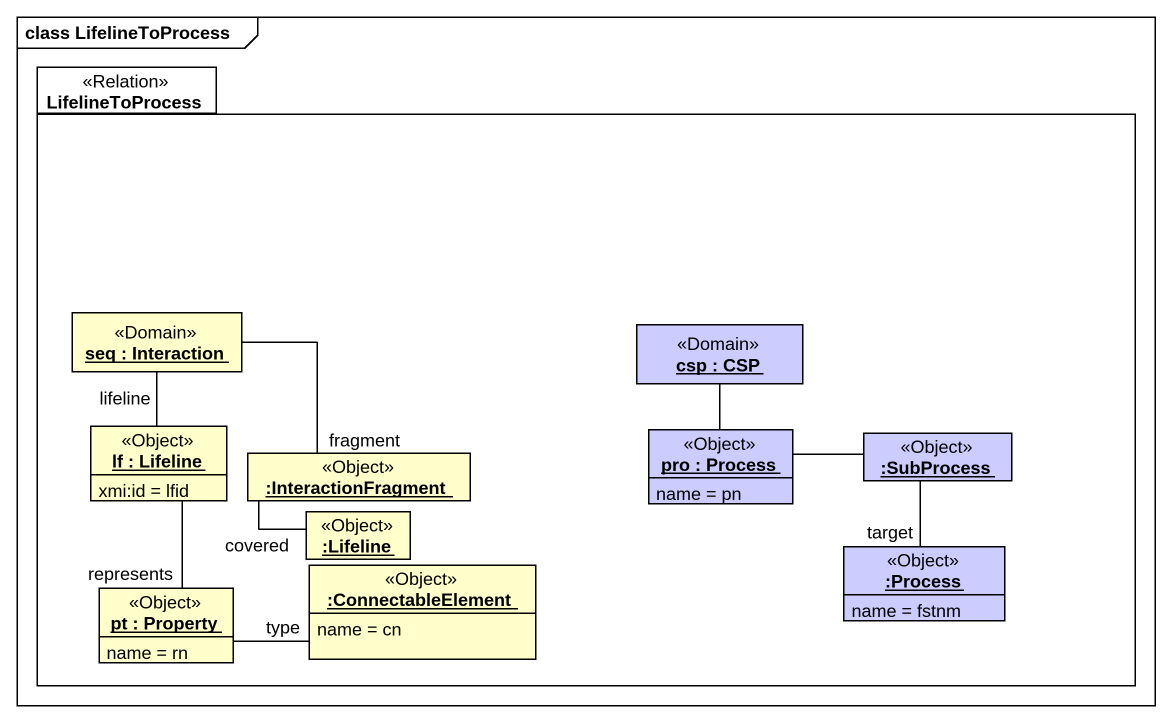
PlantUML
@startuml
mainframe class LifelineToProcess
hide circle
hide empty members
package LifelineToProcess <<Relation>> {
  object "seq : Interaction" as seq <<Domain>>
  object "csp : CSP" as csp <<Domain>> #CCCCFF
  object "lf : Lifeline" as lf <<Object>> {
    xmi:id = lfid
  }
  object ":InteractionFragment" as InteractionFragment <<Object>>
  object "pro : Process" as pro <<Object>> #CCCCFF {
    name = pn
  }
  object ":SubProcess" as SubProcess <<Object>> #CCCCFF
  object ":Lifeline" as Lifeline <<Object>>
  object ":Process" as Process_ <<Object>> #CCCCFF {
    name = fstnm
  }
  object "pt : Property" as pt <<Object>> {
    name = rn
  }
  object ":ConnectableElement" as ConnectableElement <<Object>> {
    name = cn
  }
}
seq -- lf : lifeline
seq -- InteractionFragment : fragment
csp -- pro
lf -- pt : represents
InteractionFragment -- Lifeline : covered
pro -right- SubProcess
SubProcess -- Process_ : target
pt -right- ConnectableElement : type
@enduml
